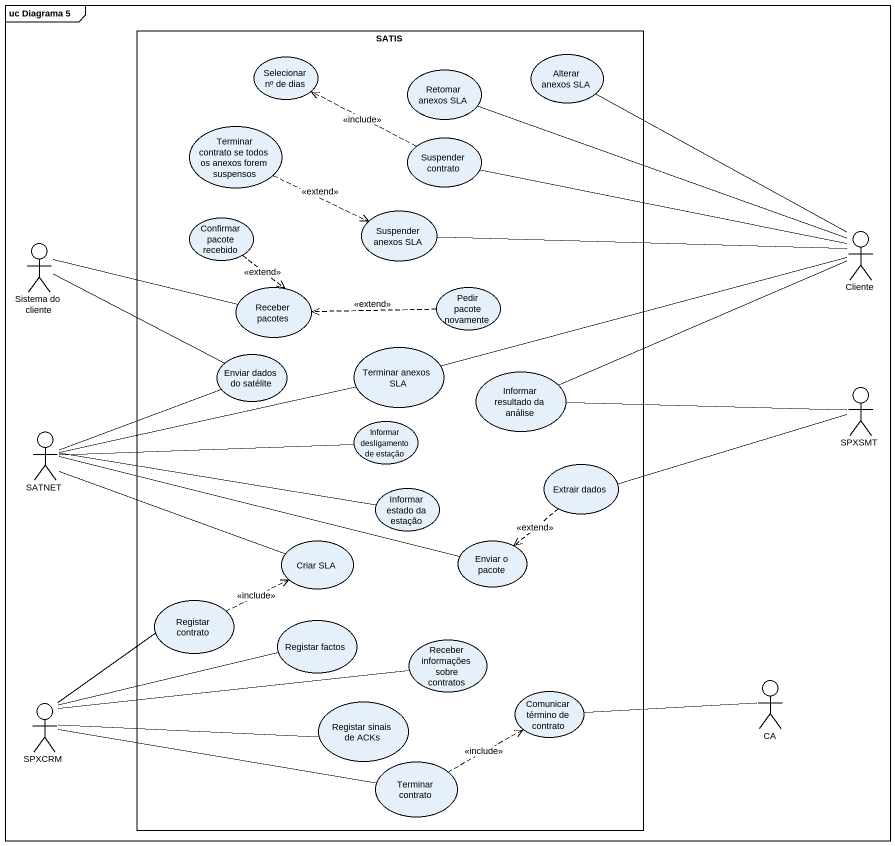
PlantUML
@startuml
mainframe uc Diagrama 5
rectangle SATIS {
  usecase "Selecionar nº de dias" as Selecionar_nº_de_dias
  usecase "Retomar anexos SLA" as Retomar_anexos_SLA
  usecase "Alterar anexos SLA" as Alterar_anexos_SLA
  usecase "Terminar contrato se todos os anexos forem suspensos" as Terminar_contrato_se_todos
  usecase "Suspender contrato" as Suspender_contrato
  usecase "Confirmar pacote recebido" as Confirmar_pacote_recebido
  usecase "Suspender anexos SLA" as Suspender_anexos_SLA
  usecase "Receber pacotes" as Receber_pacotes
  usecase "Pedir pacote novamente" as Pedir_pacote_novamente
  usecase "Enviar dados do satélite" as Enviar_dados_do_satélite
  usecase "Terminar anexos SLA" as Terminar_anexos_SLA
  usecase "Informar resultado da análise" as Informar_resultado_da
  usecase "Informar desligamento de estação" as Informar_desligamento_de
  usecase "Extrair dados" as Extrair_dados
  usecase "Informar estado da estação" as Informar_estado_da_estação
  usecase "Criar SLA" as Criar_SLA
  usecase "Enviar o pacote" as Enviar_o_pacote
  usecase "Registar contrato" as Registar_contrato
  usecase "Registar factos" as Registar_factos
  usecase "Receber informações sobre contratos" as Receber_informações_sobre
  usecase "Registar sinais de ACKs" as Registar_sinais_de_ACKs
  usecase "Comunicar término de contrato" as Comunicar_término_de
  usecase "Terminar contrato" as Terminar_contrato
}
actor Cliente
actor "Sistema do cliente" as Sistema_do_cliente
actor SPXSMT
actor SATNET
actor SPXCRM
actor CA
Terminar_contrato_se_todos .right.> Suspender_anexos_SLA : <<extend>>
Suspender_contrato .left.> Selecionar_nº_de_dias : <<include>>
Confirmar_pacote_recebido ..> Receber_pacotes : <<extend>>
Cliente -left- Retomar_anexos_SLA
Cliente -up- Alterar_anexos_SLA
Cliente -left- Suspender_contrato
Cliente -left- Suspender_anexos_SLA
Cliente -left- Terminar_anexos_SLA
Cliente -left- Informar_resultado_da
Sistema_do_cliente -right- Receber_pacotes
Pedir_pacote_novamente .left.> Receber_pacotes : <<extend>>
Enviar_dados_do_satélite -left- Sistema_do_cliente
SPXSMT -left- Informar_resultado_da
SPXSMT -left- Extrair_dados
SATNET -right- Enviar_dados_do_satélite
SATNET -right- Terminar_anexos_SLA
SATNET -right- Informar_desligamento_de
SATNET -right- Informar_estado_da_estação
SATNET -right- Criar_SLA
SATNET -right- Enviar_o_pacote
Extrair_dados ..> Enviar_o_pacote : <<extend>>
Registar_contrato .right.> Criar_SLA : <<include>>
Registar_factos -left- SPXCRM
SPXCRM -up- Registar_contrato
SPXCRM -right- Receber_informações_sobre
SPXCRM -right- Registar_sinais_de_ACKs
SPXCRM -right- Terminar_contrato
CA -left- Comunicar_término_de
Terminar_contrato .right.> Comunicar_término_de : <<include>>
@enduml
